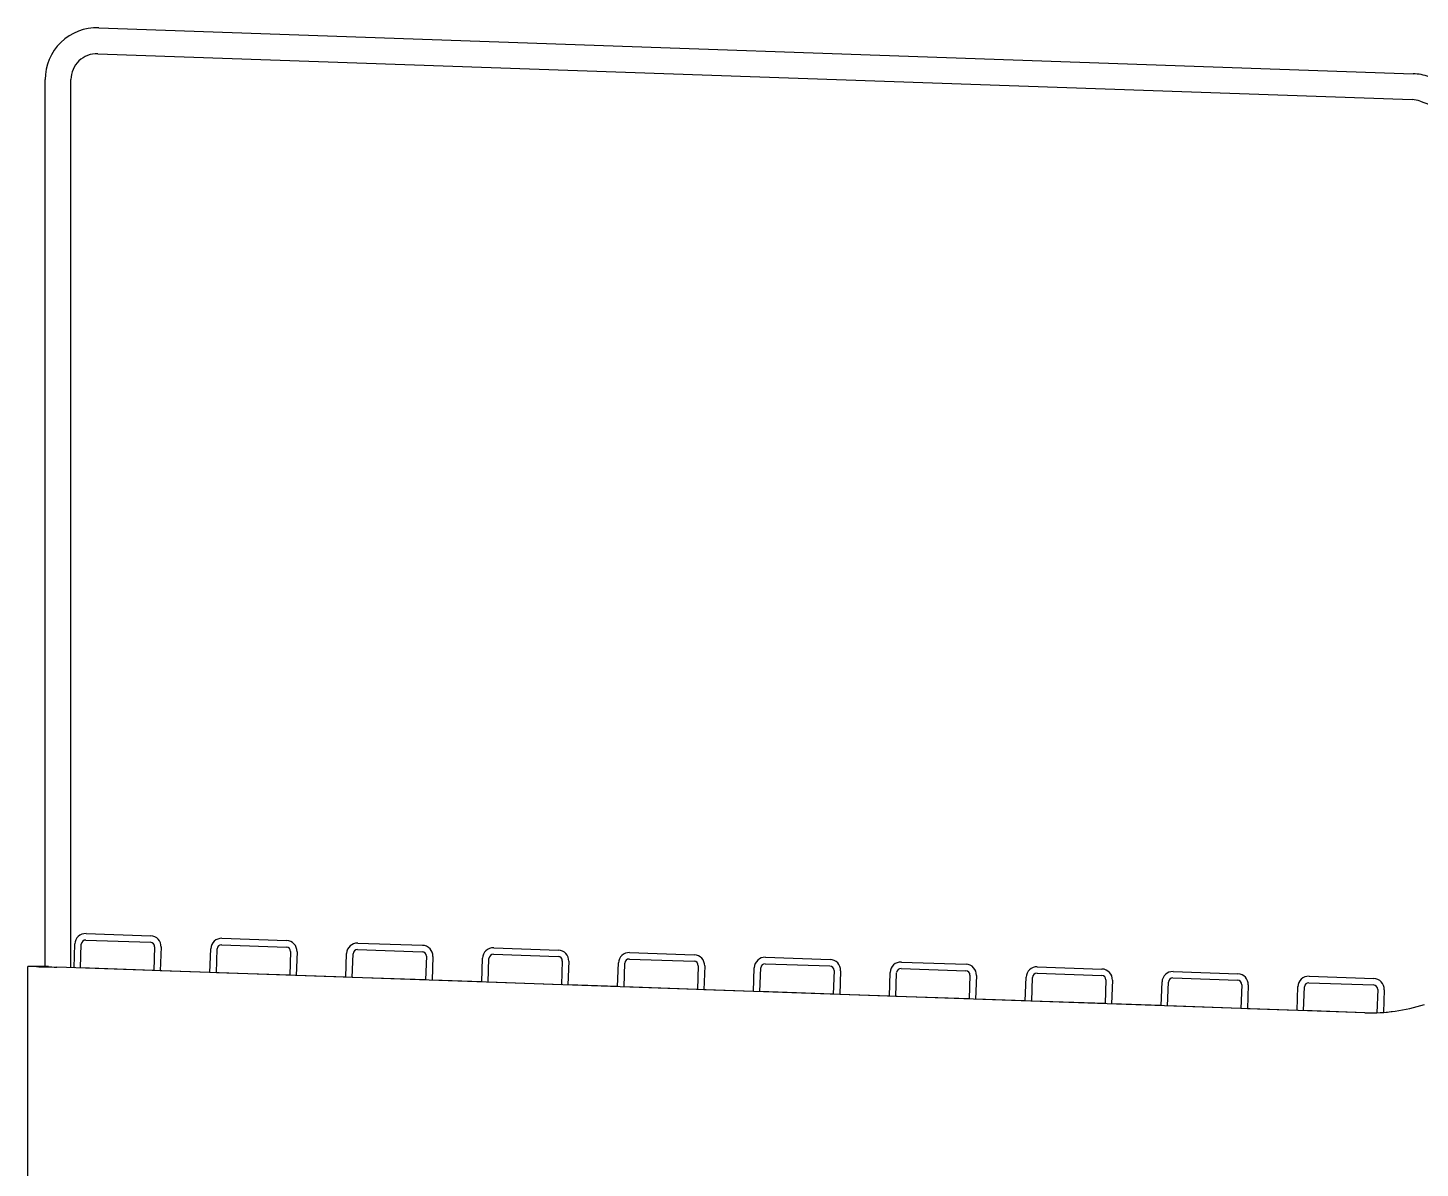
# Model space of a CAD drawing. Header units: millimetres. Extents: x 22162 to 28102, y 3160 to 7360.
# Drawn here: x 23452.9 to 23775.5, y 6398.7 to 6662.9 of the extents above; entities that cross this region are included whole.
import ezdxf

# ---------------------------------------------------------------- set-up
doc = ezdxf.new("R2010")
doc.units = ezdxf.units.MM
doc.header["$LTSCALE"] = 0.3

msp = doc.modelspace()

# ---------------------------------------------------------------- linework, layer by layer
at = {"color": 7, "linetype": 'Continuous'}
for p, q in [((23469.34, 6662.93), (23773.83, 6652.3)), ((23469.34, 6662.93), (23469.34, 6662.93)), ((23469.34, 6662.93), (23773.83, 6652.3)), ((23469.13, 6656.94), (23773.62, 6646.3)), ((23469.13, 6656.94), (23773.62, 6646.3)), ((23456.92, 6445.37), (23456.92, 6650.94)), ((23456.92, 6650.94), (23456.92, 6650.94)), ((23462.92, 6445.14), (23462.92, 6650.94)), ((23773.83, 6652.3), (23773.83, 6652.3)), ((23775.46, 6645.95), (23931.68, 6589.09)), ((23466.34, 6451.53), (23481.33, 6451)), ((23466.4, 6453.02), (23481.39, 6452.5)), ((23497.88, 6451.93), (23512.87, 6451.4)), ((23529.36, 6450.83), (23544.35, 6450.3)), ((23463.62, 6445.12), (23463.81, 6450.61)), ((23465.12, 6445.06), (23465.31, 6450.56)), ((23482.3, 6449.97), (23482.11, 6444.47)), ((23483.8, 6449.92), (23483.61, 6444.42)), ((23495.1, 6444.02), (23495.29, 6449.51)), ((23496.6, 6443.96), (23496.79, 6449.46)), ((23497.82, 6450.43), (23512.82, 6449.9)), ((23513.78, 6448.87), (23513.59, 6443.37)), ((23515.28, 6448.82), (23515.09, 6443.32)), ((23526.58, 6442.92), (23526.77, 6448.41)), ((23528.08, 6442.87), (23528.27, 6448.36)), ((23529.31, 6449.33), (23544.3, 6448.8)), ((23545.26, 6447.77), (23545.07, 6442.27)), ((23546.76, 6447.72), (23546.57, 6442.22)), ((23560.79, 6448.23), (23575.78, 6447.7)), ((23560.84, 6449.73), (23575.83, 6449.2)), ((23592.32, 6448.63), (23607.31, 6448.1)), ((23452.92, 6015.49), (23452.92, 6445.37)), ((23454.89, 6445.37), (23452.92, 6445.37)), ((23452.92, 6445.37), (23452.92, 6445.37)), ((23454.89, 6445.37), (23452.92, 6445.37)), ((23457.72, 6445.37), (23454.89, 6445.37)), ((23456.92, 6445.37), (23454.89, 6445.37)), ((23762.68, 6434.67), (23459.65, 6445.26)), ((23463.62, 6445.12), (23462.92, 6445.14)), ((23463.62, 6445.12), (23462.92, 6445.14)), ((23482.11, 6444.47), (23465.12, 6445.06)), ((23482.11, 6444.47), (23465.12, 6445.06)), ((23495.1, 6444.02), (23483.61, 6444.42)), ((23495.1, 6444.02), (23483.61, 6444.42)), ((23558.06, 6441.82), (23558.25, 6447.32)), ((23559.56, 6441.77), (23559.75, 6447.26)), ((23576.74, 6446.67), (23576.55, 6441.17)), ((23578.24, 6446.62), (23578.05, 6441.12)), ((23589.54, 6440.72), (23589.73, 6446.22)), ((23591.04, 6440.67), (23591.23, 6446.16)), ((23592.27, 6447.13), (23607.26, 6446.6)), ((23608.22, 6445.57), (23608.03, 6440.07)), ((23609.72, 6445.52), (23609.53, 6440.02)), ((23621.02, 6439.62), (23621.21, 6445.12)), ((23622.52, 6439.57), (23622.71, 6445.06)), ((23623.75, 6446.03), (23638.74, 6445.51)), ((23623.8, 6447.53), (23638.79, 6447)), ((23639.7, 6444.47), (23639.51, 6438.97)), ((23641.2, 6444.42), (23641.01, 6438.92)), ((23655.23, 6444.93), (23670.22, 6444.41)), ((23655.28, 6446.43), (23670.27, 6445.91)), ((23686.76, 6445.33), (23701.75, 6444.81)), ((23513.59, 6443.37), (23496.6, 6443.96)), ((23513.59, 6443.37), (23496.6, 6443.96)), ((23526.58, 6442.92), (23515.09, 6443.32)), ((23526.58, 6442.92), (23515.09, 6443.32)), ((23545.07, 6442.27), (23528.08, 6442.87)), ((23545.07, 6442.27), (23528.08, 6442.87)), ((23558.06, 6441.82), (23546.57, 6442.22)), ((23558.06, 6441.82), (23546.57, 6442.22)), ((23576.55, 6441.17), (23559.56, 6441.77)), ((23576.55, 6441.17), (23559.56, 6441.77)), ((23589.54, 6440.72), (23578.05, 6441.12)), ((23589.54, 6440.72), (23578.05, 6441.12)), ((23652.5, 6438.52), (23652.69, 6444.02)), ((23654, 6438.47), (23654.19, 6443.96)), ((23671.18, 6443.37), (23670.99, 6437.88)), ((23672.68, 6443.32), (23672.49, 6437.82)), ((23683.98, 6437.42), (23684.18, 6442.92)), ((23685.48, 6437.37), (23685.67, 6442.87)), ((23686.71, 6443.83), (23701.7, 6443.31)), ((23702.66, 6442.27), (23702.47, 6436.78)), ((23704.16, 6442.22), (23703.97, 6436.72)), ((23715.46, 6436.32), (23715.66, 6441.82)), ((23716.96, 6436.27), (23717.16, 6441.77)), ((23718.19, 6442.73), (23733.18, 6442.21)), ((23718.24, 6444.23), (23733.23, 6443.71)), ((23734.15, 6441.17), (23733.95, 6435.68)), ((23735.64, 6441.12), (23735.45, 6435.62)), ((23749.67, 6441.63), (23764.66, 6441.11)), ((23749.72, 6443.13), (23764.71, 6442.61)), ((23608.03, 6440.07), (23591.04, 6440.67)), ((23608.03, 6440.07), (23591.04, 6440.67)), ((23621.02, 6439.62), (23609.53, 6440.02)), ((23621.02, 6439.62), (23609.53, 6440.02)), ((23639.51, 6438.97), (23622.52, 6439.57)), ((23639.51, 6438.97), (23622.52, 6439.57)), ((23652.5, 6438.52), (23641.01, 6438.92)), ((23652.5, 6438.52), (23641.01, 6438.92)), ((23670.99, 6437.88), (23654, 6438.47)), ((23670.99, 6437.88), (23654, 6438.47)), ((23746.95, 6435.22), (23747.14, 6440.72)), ((23748.44, 6435.17), (23748.64, 6440.67)), ((23765.63, 6440.07), (23765.44, 6434.67)), ((23767.13, 6440.02), (23766.94, 6434.75)), ((23683.98, 6437.42), (23672.49, 6437.82)), ((23683.98, 6437.42), (23672.49, 6437.82)), ((23702.47, 6436.78), (23685.48, 6437.37)), ((23702.47, 6436.78), (23685.48, 6437.37)), ((23715.46, 6436.32), (23703.97, 6436.72)), ((23715.46, 6436.32), (23703.97, 6436.72)), ((23733.95, 6435.68), (23716.96, 6436.27)), ((23733.95, 6435.68), (23716.96, 6436.27)), ((23746.95, 6435.22), (23735.45, 6435.62)), ((23746.95, 6435.22), (23735.45, 6435.62)), ((23762.68, 6434.67), (23748.44, 6435.17)), ((23762.68, 6434.67), (23748.44, 6435.17)), ((23762.68, 6434.67), (23762.68, 6434.67))]:
    msp.add_line(p, q, dxfattribs=at)
for centre, radius, start, end in [((23468.92, 6650.94), 12, 88, 180), ((23468.92, 6650.94), 6, 88, 180), ((23773.41, 6640.31), 12, 70, 88), ((23773.41, 6640.31), 6, 70, 88), ((23466.31, 6450.53), 2.5, 88, 178), ((23466.31, 6450.53), 1, 88, 178), ((23481.3, 6450), 1, 358, 88), ((23481.3, 6450), 2.5, 358, 88), ((23497.79, 6449.43), 2.5, 88, 178), ((23512.78, 6448.9), 2.5, 358, 88), ((23529.27, 6448.33), 2.5, 88, 178), ((23497.79, 6449.43), 1, 88, 178), ((23512.78, 6448.9), 1, 358, 88), ((23529.27, 6448.33), 1, 88, 178), ((23544.26, 6447.8), 1, 358, 88), ((23544.26, 6447.8), 2.5, 358, 88), ((23560.75, 6447.23), 2.5, 88, 178), ((23560.75, 6447.23), 1, 88, 178), ((23575.74, 6446.7), 1, 358, 88), ((23575.74, 6446.7), 2.5, 358, 88), ((23592.23, 6446.13), 2.5, 88, 178), ((23607.22, 6445.61), 2.5, 358, 88), ((23471.62, 7060.07), 614.93, 268.44111, 268.88463), ((23592.23, 6446.13), 1, 88, 178), ((23607.22, 6445.61), 1, 358, 88), ((23623.71, 6445.03), 2.5, 88, 178), ((23623.71, 6445.03), 1, 88, 178), ((23638.7, 6444.51), 1, 358, 88), ((23638.7, 6444.51), 2.5, 358, 88), ((23655.19, 6443.93), 2.5, 88, 178), ((23655.19, 6443.93), 1, 88, 178), ((23670.18, 6443.41), 1, 358, 88), ((23670.18, 6443.41), 2.5, 358, 88), ((23686.67, 6442.83), 2.5, 88, 178), ((23701.67, 6442.31), 2.5, 358, 88), ((23686.67, 6442.83), 1, 88, 178), ((23701.67, 6442.31), 1, 358, 88), ((23718.16, 6441.73), 2.5, 88, 178), ((23718.16, 6441.73), 1, 88, 178), ((23733.15, 6441.21), 1, 358, 88), ((23733.15, 6441.21), 2.5, 358, 88), ((23749.64, 6440.63), 2.5, 88, 178), ((23749.64, 6440.63), 1, 88, 178), ((23764.63, 6440.11), 2.5, 358, 88), ((23764.63, 6440.11), 1, 358, 88), ((23764.08, 6474.65), 40, 268, 288), ((23764.08, 6474.65), 40, 268, 271.9478), ((23764.08, 6474.65), 40, 274.1049, 277.9894)]:
    msp.add_arc(centre, radius, start, end, dxfattribs=at)

doc.saveas('drawing.dxf')
